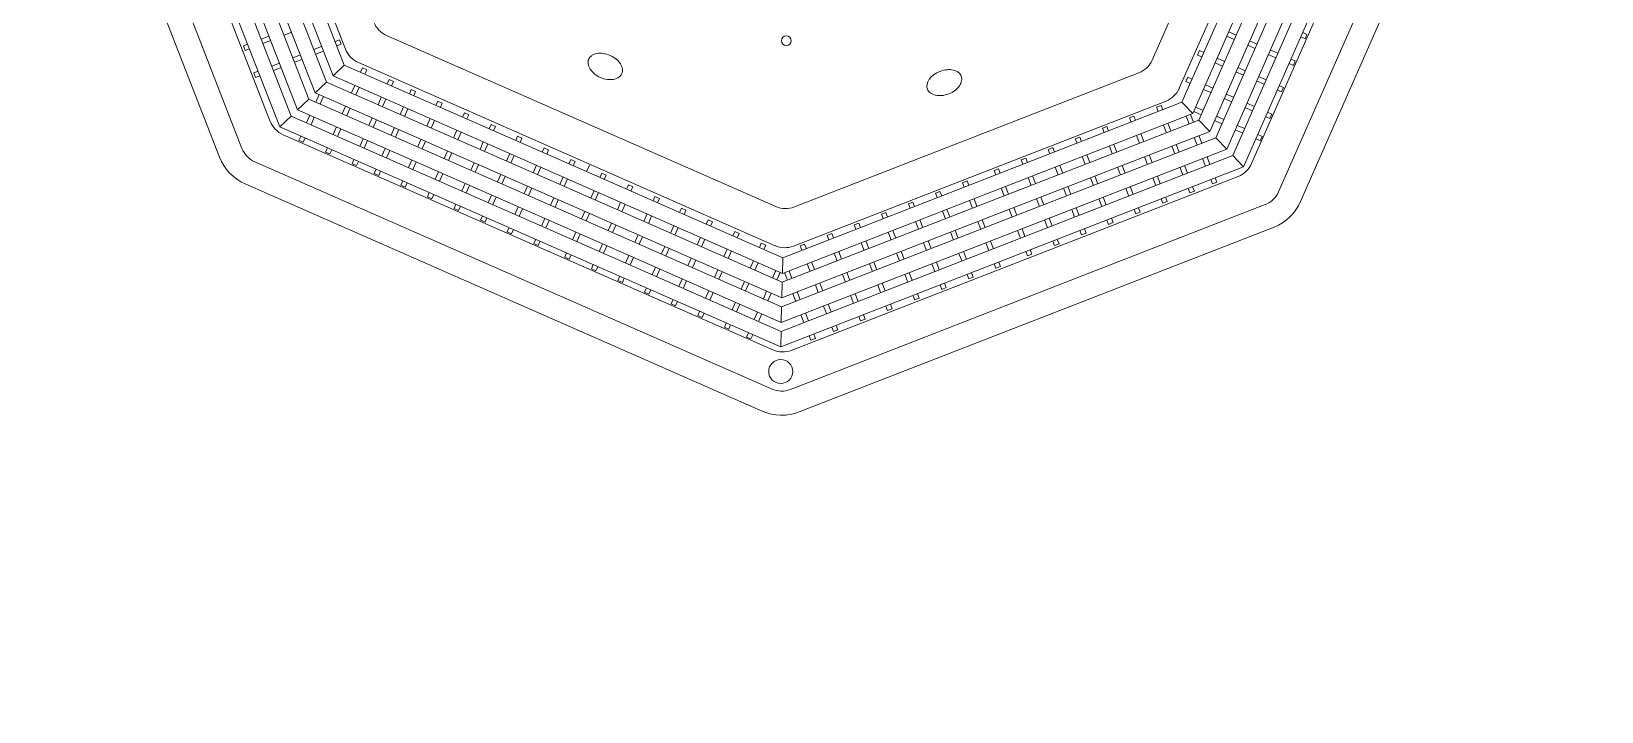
# Model space of a CAD drawing. Header units: millimetres. Extents: x 72 to 2826, y -203 to 794.
# Drawn here: x 1709.571 to 1712.828, y 349.513 to 350.924 of the extents above; entities that cross this region are included whole.
import ezdxf

# ---------------------------------------------------------------- set-up
doc = ezdxf.new("R2010")
doc.units = ezdxf.units.MM
doc.layers.add('Cotas', color=7, linetype='Continuous')
doc.layers.add('mobiliario', color=252, linetype='Continuous', lineweight=9)
doc.layers.add('PLUMA 0.05', color=240, linetype='Continuous', lineweight=5)
pattern_1 = [(360, (2.309277, 33.903915), (0.05, 0.0125), [0.2, -0.1]), (90, (2.309277, 33.903915), (-0.0125, -0.05), [0.2, -0.1])]

# ---------------------------------------------------------------- blocks, each defined once
blk = doc.blocks.new('persona 1')
at = {"layer": 'mobiliario', "color": 32, "lineweight": 9}
for p, q in [((768301.7749, 8993267.2519), (768301.8256, 8993267.2761)), ((768301.8256, 8993267.2761), (768301.9237, 8993267.285)), ((768301.8629, 8993267.2653), (768301.902, 8993267.2743)), ((768301.902, 8993267.2743), (768301.9465, 8993267.2687)), ((768301.9237, 8993267.285), (768301.983, 8993267.28)), ((768301.983, 8993267.28), (768302.0501, 8993267.263)), ((768301.7249, 8993267.208), (768301.7749, 8993267.2519)), ((768301.8158, 8993267.2141), (768301.8293, 8993267.2442)), ((768301.8293, 8993267.2442), (768301.8629, 8993267.2653)), ((768301.9465, 8993267.2687), (768301.9793, 8993267.2503)), ((768301.9793, 8993267.2503), (768301.9931, 8993267.2114)), ((768302.0501, 8993267.263), (768302.1202, 8993267.2363)), ((768302.1202, 8993267.2363), (768302.2033, 8993267.1879)), ((768301.6781, 8993267.1494), (768301.7249, 8993267.208)), ((768301.8047, 8993267.1841), (768301.8117, 8993267.1918)), ((768301.8117, 8993267.1918), (768301.8158, 8993267.2141)), ((768301.9931, 8993267.2114), (768301.9962, 8993267.1968)), ((768301.9962, 8993267.1968), (768302.0011, 8993267.197)), ((768302.0011, 8993267.197), (768302.0001, 8993267.16)), ((768302.2033, 8993267.1879), (768302.2944, 8993267.1275)), ((768301.8134, 8993267.1499), (768301.8047, 8993267.1841)), ((768302.0001, 8993267.16), (768301.9994, 8993267.118)), ((768301.6155, 8993267.1124), (768301.6392, 8993267.1355)), ((768301.6392, 8993267.1355), (768301.6781, 8993267.1494)), ((768301.8202, 8993267.0866), (768301.8134, 8993267.1499)), ((768301.5856, 8993267.0619), (768301.6155, 8993267.1124)), ((768301.9994, 8993267.118), (768301.9912, 8993267.0758)), ((768302.2944, 8993267.1275), (768302.3227, 8993267.0966)), ((768301.8423, 8993267.0452), (768301.8202, 8993267.0866)), ((768301.8284, 8993267.0738), (768301.8498, 8993267.0601)), ((768301.8498, 8993267.0601), (768301.8567, 8993267.0937)), ((768301.8567, 8993267.0937), (768301.8643, 8993267.0607)), ((768301.9436, 8993267.0535), (768301.9719, 8993267.0734)), ((768301.9719, 8993267.0734), (768301.9877, 8993267.0927)), ((768301.9912, 8993267.0758), (768301.98, 8993267.0483)), ((768302.3227, 8993267.0966), (768302.3273, 8993267.045)), ((768301.5807, 8993267.0001), (768301.5856, 8993267.0619)), ((768301.87, 8993267.029), (768301.8423, 8993267.0452)), ((768301.8643, 8993267.0607), (768301.8835, 8993267.049)), ((768301.8835, 8993267.049), (768301.9085, 8993267.0459)), ((768301.9085, 8993267.0459), (768301.9436, 8993267.0535)), ((768301.9438, 8993267.0333), (768301.9633, 8993267.0441)), ((768301.98, 8993267.0483), (768301.9586, 8993267.0301)), ((768302.1221, 8993267.0663), (768302.0872, 8993267.0156)), ((768302.1564, 8993267.0702), (768302.1221, 8993267.0663)), ((768302.1913, 8993267.0593), (768302.1564, 8993267.0702)), ((768302.2148, 8993267.0257), (768302.1913, 8993267.0593)), ((768302.3273, 8993267.045), (768302.2823, 8993266.9397)), ((768301.8603, 8993267.04), (768301.8922, 8993267.0329)), ((768301.8971, 8993267.0249), (768301.87, 8993267.029)), ((768301.8851, 8993267.0222), (768301.882, 8993266.9753)), ((768301.908, 8993267.0035), (768301.8971, 8993267.0249)), ((768301.9318, 8993267.0237), (768301.9199, 8993267.0024)), ((768301.9586, 8993267.0301), (768301.9318, 8993267.0237)), ((768302.0872, 8993267.0156), (768302.0753, 8993267.0053)), ((768302.1921, 8993266.978), (768302.2148, 8993267.0257)), ((768301.5904, 8993266.9438), (768301.5807, 8993267.0001)), ((768301.7785, 8993266.9785), (768301.8004, 8993266.9843)), ((768301.8004, 8993266.9843), (768301.8237, 8993266.9582)), ((768301.9199, 8993267.0024), (768301.908, 8993267.0035)), ((768301.9711, 8993266.905), (768301.9347, 8993267.0119)), ((768302.0575, 8993266.9578), (768302.081, 8993266.9858)), ((768302.0753, 8993267.0053), (768302.0952, 8993267.0012)), ((768302.081, 8993266.9858), (768302.0782, 8993266.9956)), ((768302.0952, 8993267.0012), (768302.0943, 8993266.9617)), ((768301.7196, 8993266.9737), (768301.6906, 8993266.9602)), ((768301.6906, 8993266.9602), (768301.7043, 8993266.8646)), ((768301.7423, 8993266.9598), (768301.7196, 8993266.9737)), ((768301.7351, 8993266.9642), (768301.7785, 8993266.9785)), ((768301.8551, 8993266.6662), (768301.7423, 8993266.9598)), ((768301.8237, 8993266.9582), (768301.8589, 8993266.9399)), ((768301.882, 8993266.9753), (768301.8715, 8993266.9305)), ((768302.0194, 8993266.9267), (768302.0575, 8993266.9578)), ((768302.0943, 8993266.9617), (768302.0849, 8993266.8899)), ((768302.1612, 8993266.8905), (768302.1921, 8993266.978)), ((768301.6352, 8993266.8076), (768301.5904, 8993266.9438)), ((768301.8715, 8993266.9305), (768301.8596, 8993266.9227)), ((768301.9703, 8993266.9247), (768302.0194, 8993266.9267)), ((768302.2823, 8993266.9397), (768302.2538, 8993266.8523)), ((768301.8281, 8993266.9091), (768301.8077, 8993266.9255)), ((768301.8505, 8993266.9026), (768301.8281, 8993266.9091)), ((768301.8596, 8993266.9227), (768301.8581, 8993266.898)), ((768301.8581, 8993266.898), (768301.9061, 8993266.8679)), ((768301.9696, 8993266.8803), (768301.9711, 8993266.905)), ((768301.9786, 8993266.9004), (768302.0061, 8993266.8916)), ((768302.0061, 8993266.8916), (768302.0494, 8993266.9155)), ((768301.8833, 8993266.8842), (768301.8517, 8993266.8731)), ((768301.9061, 8993266.8679), (768301.9696, 8993266.8803)), ((768302.0849, 8993266.8899), (768302.0446, 8993266.6074)), ((768302.1556, 8993266.8459), (768302.1612, 8993266.8905)), ((768301.7043, 8993266.8646), (768301.7343, 8993266.7328)), ((768301.8998, 8993266.7789), (768301.9038, 8993266.8628)), ((768302.1612, 8993266.8289), (768302.1556, 8993266.8459)), ((768302.2538, 8993266.8523), (768302.2285, 8993266.8094)), ((768302.1473, 8993266.8086), (768302.1612, 8993266.8289)), ((768301.6592, 8993266.7643), (768301.6352, 8993266.8076)), ((768302.1383, 8993266.7861), (768302.1473, 8993266.8086)), ((768302.1535, 8993266.7768), (768302.1383, 8993266.7861)), ((768302.1722, 8993266.8022), (768302.1503, 8993266.794)), ((768302.1922, 8993266.7932), (768302.1722, 8993266.8022)), ((768302.2004, 8993266.7738), (768302.1922, 8993266.7932)), ((768302.2285, 8993266.8094), (768302.2103, 8993266.7717)), ((768301.6617, 8993266.7003), (768301.6592, 8993266.7643)), ((768301.8893, 8993266.675), (768301.8998, 8993266.7789)), ((768302.1355, 8993266.7342), (768302.1444, 8993266.7592)), ((768302.1444, 8993266.7592), (768302.1535, 8993266.7768)), ((768302.1981, 8993266.7688), (768302.188, 8993266.7142)), ((768302.2103, 8993266.7717), (768302.1981, 8993266.7688)), ((768301.7023, 8993266.7328), (768301.6676, 8993266.7079)), ((768301.7333, 8993266.7272), (768301.7023, 8993266.7328)), ((768301.7343, 8993266.7328), (768301.7303, 8993266.7105)), ((768302.1337, 8993266.7194), (768302.1355, 8993266.7342)), ((768302.1518, 8993266.7192), (768302.1623, 8993266.7371)), ((768302.1623, 8993266.7371), (768302.1782, 8993266.744)), ((768301.6742, 8993266.6959), (768301.6617, 8993266.7003)), ((768301.6799, 8993266.6172), (768301.6742, 8993266.6959)), ((768301.7303, 8993266.7105), (768301.7676, 8993266.6996)), ((768301.7676, 8993266.6996), (768301.797, 8993266.6442)), ((768302.1249, 8993266.6919), (768302.1337, 8993266.7194)), ((768302.1357, 8993266.716), (768302.1434, 8993266.7101)), ((768302.1434, 8993266.7101), (768302.1518, 8993266.7192)), ((768302.188, 8993266.7142), (768302.1441, 8993266.6434)), ((768301.8786, 8993266.574), (768301.8893, 8993266.675)), ((768302.0999, 8993266.6416), (768302.1249, 8993266.6919)), ((768301.7621, 8993266.6526), (768301.7523, 8993266.6522)), ((768301.7523, 8993266.6522), (768301.7737, 8993266.5496)), ((768301.7903, 8993266.6266), (768301.7621, 8993266.6526)), ((768301.797, 8993266.6442), (768301.7975, 8993266.6294)), ((768301.8777, 8993266.5957), (768301.8551, 8993266.6662)), ((768302.0837, 8993266.6163), (768302.0999, 8993266.6416)), ((768302.1441, 8993266.6434), (768302.0872, 8993266.5894)), ((768301.6874, 8993266.5535), (768301.6799, 8993266.6172)), ((768301.7975, 8993266.6294), (768301.7903, 8993266.6266)), ((768302.0795, 8993266.5964), (768302.0958, 8993266.6193)), ((768302.0958, 8993266.6193), (768302.0837, 8993266.6163)), ((768301.8808, 8993266.5194), (768301.8777, 8993266.5957)), ((768302.0446, 8993266.6074), (768302.0095, 8993266.5024)), ((768302.0676, 8993266.527), (768302.0379, 8993266.5872)), ((768302.0872, 8993266.5894), (768302.0795, 8993266.5964)), ((768301.7097, 8993266.5495), (768301.6874, 8993266.5535)), ((768301.7174, 8993266.5424), (768301.7097, 8993266.5495)), ((768301.7322, 8993266.5405), (768301.7174, 8993266.5424)), ((768301.745, 8993266.5287), (768301.7322, 8993266.5405)), ((768301.7526, 8993266.5241), (768301.745, 8993266.5287)), ((768301.7589, 8993266.549), (768301.7526, 8993266.5241)), ((768301.7737, 8993266.5496), (768301.7589, 8993266.549)), ((768302.0661, 8993266.5023), (768302.0676, 8993266.527)), ((768301.853, 8993266.3532), (768301.8808, 8993266.5194)), ((768302.0095, 8993266.5024), (768301.9764, 8993266.4075)), ((768302.1145, 8993266.4623), (768302.0661, 8993266.5023)), ((768302.1541, 8993266.3974), (768302.1145, 8993266.4623)), ((768301.9764, 8993266.4075), (768301.9446, 8993266.2805)), ((768301.9823, 8993266.4245), (768302.0744, 8993266.3572)), ((768302.1557, 8993266.3556), (768302.1541, 8993266.3974)), ((768302.178, 8993266.354), (768302.1547, 8993266.3808)), ((768301.8381, 8993266.2959), (768301.853, 8993266.3532)), ((768302.0717, 8993266.3593), (768302.1406, 8993266.2535)), ((768302.0744, 8993266.3572), (768302.115, 8993266.3293)), ((768302.1416, 8993266.3402), (768302.1557, 8993266.3556)), ((768302.1985, 8993266.336), (768302.178, 8993266.354)), ((768302.115, 8993266.3293), (768302.1416, 8993266.3402)), ((768302.1985, 8993266.336), (768302.2579, 8993266.2819)), ((768301.79, 8993266.2669), (768301.8135, 8993266.2949)), ((768301.8135, 8993266.2949), (768301.8381, 8993266.2959)), ((768301.7771, 8993266.222), (768301.79, 8993266.2669)), ((768301.8204, 8993266.2459), (768301.832, 8993266.2637)), ((768301.8516, 8993266.2669), (768301.8433, 8993266.2888)), ((768301.8746, 8993266.2457), (768301.8516, 8993266.2669)), ((768301.9446, 8993266.2805), (768301.892, 8993266.2414)), ((768302.2579, 8993266.2819), (768302.2749, 8993266.2204)), ((768301.8189, 8993266.2237), (768301.8204, 8993266.2459)), ((768301.892, 8993266.2414), (768301.8573, 8993266.1858)), ((768302.1869, 8993266.1812), (768302.1406, 8993266.2535)), ((768301.7748, 8993266.1579), (768301.7873, 8993266.2126)), ((768301.7873, 8993266.2126), (768301.7771, 8993266.222)), ((768301.8299, 8993266.1946), (768301.8189, 8993266.2237)), ((768302.2749, 8993266.2204), (768302.2475, 8993266.1742)), ((768301.8554, 8993266.1734), (768301.8299, 8993266.1946)), ((768301.8573, 8993266.1858), (768301.8538, 8993266.1512)), ((768302.2475, 8993266.1742), (768302.1869, 8993266.1812)), ((768301.7447, 8993266.1098), (768301.7748, 8993266.1579)), ((768301.8538, 8993266.1512), (768301.8325, 8993266.0347)), ((768301.7425, 8993266.0432), (768301.7447, 8993266.1098)), ((768301.7587, 8993266.0069), (768301.7425, 8993266.0432)), ((768301.8325, 8993266.0347), (768301.7981, 8993266.006)), ((768301.7981, 8993266.006), (768301.7587, 8993266.0069))]:
    blk.add_line(p, q, dxfattribs=at)
blk = doc.blocks.new('persona 2')
at = {"layer": 'mobiliario', "color": 32, "lineweight": 9}
for p, q in [((768302.5569, 8993267.3259), (768302.6311, 8993267.3463)), ((768302.6311, 8993267.3463), (768302.7096, 8993267.3066)), ((768302.5011, 8993267.2614), (768302.5569, 8993267.3259)), ((768302.7096, 8993267.3066), (768302.7416, 8993267.2198)), ((768302.4385, 8993267.2281), (768302.5022, 8993267.2463)), ((768302.502, 8993267.207), (768302.4992, 8993267.2455)), ((768302.5056, 8993267.1996), (768302.5011, 8993267.2614)), ((768302.407, 8993267.182), (768302.4385, 8993267.2281)), ((768302.7416, 8993267.2198), (768302.7623, 8993267.2046)), ((768302.7508, 8993267.2174), (768302.7771, 8993267.1467)), ((768302.5181, 8993267.1734), (768302.502, 8993267.207)), ((768302.7623, 8993267.2046), (768302.8467, 8993267.188)), ((768302.8467, 8993267.188), (768302.9361, 8993266.9783)), ((768302.3905, 8993267.0977), (768302.407, 8993267.182)), ((768302.5562, 8993267.1489), (768302.5181, 8993267.1734)), ((768302.5342, 8993267.1595), (768302.5698, 8993267.0864)), ((768302.6081, 8993267.1209), (768302.5562, 8993267.1489)), ((768302.7771, 8993267.1467), (768302.7514, 8993267.0844)), ((768302.659, 8993267.1276), (768302.6081, 8993267.1209)), ((768302.653, 8993267.0652), (768302.6752, 8993267.1137)), ((768302.6752, 8993267.1137), (768302.659, 8993267.1276)), ((768302.4121, 8993267.0086), (768302.3905, 8993267.0977)), ((768302.4692, 8993267.0973), (768302.5002, 8993267.0648)), ((768302.5698, 8993267.0864), (768302.6264, 8993267.0769)), ((768302.6264, 8993267.0769), (768302.6565, 8993267.0791)), ((768302.7514, 8993267.0844), (768302.6958, 8993267.0592)), ((768302.5002, 8993267.0648), (768302.4459, 8993267.0639)), ((768302.4459, 8993267.0639), (768302.507, 8993267.0336)), ((768302.6958, 8993267.0592), (768302.653, 8993267.0652)), ((768302.7858, 8993267.0068), (768302.7768, 8993267.0681)), ((768302.7768, 8993267.0681), (768302.8308, 8993266.9904)), ((768302.507, 8993267.0336), (768302.5424, 8993266.9212)), ((768302.3958, 8993266.9832), (768302.4121, 8993267.0086)), ((768302.4957, 8993266.8151), (768302.4224, 8993266.9912)), ((768302.7716, 8993266.9514), (768302.7858, 8993267.0068)), ((768302.8308, 8993266.9904), (768302.8165, 8993266.8956)), ((768302.3996, 8993266.8051), (768302.3958, 8993266.9832)), ((768302.5333, 8993266.9629), (768302.6767, 8993266.946)), ((768302.9361, 8993266.9783), (768302.8322, 8993266.7834)), ((768302.6767, 8993266.946), (768302.7716, 8993266.9514)), ((768302.7716, 8993266.9514), (768302.8119, 8993266.8968)), ((768302.5424, 8993266.9212), (768302.5964, 8993266.8238)), ((768302.8165, 8993266.8956), (768302.763, 8993266.8207)), ((768302.5465, 8993266.8021), (768302.4957, 8993266.8151)), ((768302.5964, 8993266.8238), (768302.5801, 8993266.8181)), ((768302.5801, 8993266.8181), (768302.699, 8993266.7436)), ((768302.771, 8993266.8138), (768302.7187, 8993266.7631)), ((768302.763, 8993266.8207), (768302.793, 8993266.8032)), ((768302.4446, 8993266.7887), (768302.3996, 8993266.8051)), ((768302.4961, 8993266.6624), (768302.4446, 8993266.7887)), ((768302.4585, 8993266.7852), (768302.5464, 8993266.7825)), ((768302.6017, 8993266.729), (768302.5465, 8993266.8021)), ((768302.752, 8993266.7005), (768302.7941, 8993266.7882)), ((768302.8091, 8993266.7893), (768302.7819, 8993266.6634)), ((768302.8322, 8993266.7834), (768302.8091, 8993266.7893)), ((768302.679, 8993266.665), (768302.6017, 8993266.729)), ((768302.7001, 8993266.7285), (768302.6654, 8993266.7472)), ((768302.6654, 8993266.7472), (768302.6964, 8993266.6754)), ((768302.699, 8993266.7436), (768302.7001, 8993266.7285)), ((768302.7483, 8993266.6474), (768302.752, 8993266.7005)), ((768302.6374, 8993266.6953), (768302.6252, 8993266.5508)), ((768302.6964, 8993266.6754), (768302.679, 8993266.665)), ((768302.7171, 8993266.6602), (768302.7276, 8993266.6821)), ((768302.7276, 8993266.6821), (768302.7391, 8993266.6497)), ((768302.5247, 8993266.5814), (768302.4961, 8993266.6624)), ((768302.6407, 8993266.6502), (768302.6627, 8993266.6397)), ((768302.6627, 8993266.6397), (768302.6962, 8993266.636)), ((768302.6962, 8993266.636), (768302.7171, 8993266.6602)), ((768302.7669, 8993266.6623), (768302.72, 8993266.5365)), ((768302.7391, 8993266.6497), (768302.7483, 8993266.6474)), ((768302.7819, 8993266.6634), (768302.7669, 8993266.6623)), ((768302.5173, 8993266.475), (768302.5247, 8993266.5814)), ((768302.6252, 8993266.5508), (768302.6119, 8993266.3869)), ((768302.72, 8993266.5365), (768302.677, 8993266.4835)), ((768302.5252, 8993266.4287), (768302.5173, 8993266.475)), ((768302.677, 8993266.4835), (768302.6235, 8993266.4086)), ((768302.4619, 8993266.4167), (768302.4917, 8993266.4324)), ((768302.4695, 8993266.3839), (768302.4619, 8993266.4167)), ((768302.4917, 8993266.4324), (768302.5252, 8993266.4287)), ((768302.5124, 8993266.4172), (768302.4995, 8993266.3664)), ((768302.5252, 8993266.4287), (768302.5455, 8993266.3153)), ((768302.6235, 8993266.4086), (768302.6129, 8993266.3867)), ((768302.4646, 8993266.3261), (768302.4695, 8993266.3839)), ((768302.6129, 8993266.3867), (768302.616, 8993266.3023)), ((768302.4995, 8993266.3664), (768302.5107, 8993266.2947)), ((768302.4919, 8993266.2355), (768302.4646, 8993266.3261)), ((768302.5455, 8993266.3153), (768302.5188, 8993266.2877)), ((768302.5499, 8993266.2552), (768302.5455, 8993266.3153)), ((768302.616, 8993266.3023), (768302.6275, 8993266.2698)), ((768302.5188, 8993266.2877), (768302.514, 8993266.2496)), ((768302.6145, 8993266.219), (768302.6321, 8993266.2687)), ((768302.6275, 8993266.2698), (768302.6368, 8993266.244)), ((768302.514, 8993266.2496), (768302.4919, 8993266.2355)), ((768302.559, 8993266.2135), (768302.5499, 8993266.2552)), ((768302.6368, 8993266.244), (768302.6411, 8993266.2073)), ((768302.5516, 8993266.1698), (768302.559, 8993266.2135)), ((768302.567, 8993266.2065), (768302.582, 8993266.188)), ((768302.6411, 8993266.2073), (768302.5956, 8993266.1254)), ((768302.597, 8993266.189), (768302.6145, 8993266.219)), ((768302.582, 8993266.188), (768302.597, 8993266.189)), ((768302.5574, 8993266.1303), (768302.5516, 8993266.1698)), ((768302.5956, 8993266.1254), (768302.5574, 8993266.1303))]:
    blk.add_line(p, q, dxfattribs=at)
blk = doc.blocks.new('bloque1')
at = {"layer": 'mobiliario', "lineweight": 9, "true_color": 0x939598}
h = blk.add_hatch(dxfattribs=at)
h.set_pattern_fill('HOUND', color=252, scale=0.2, style=0)
h.set_pattern_definition(pattern_1)
h.paths.add_polyline_path([(256.2525, 18.257), (256.2562, 18.3034), (256.2787, 18.3412), (256.2964, 18.3586), (256.3256, 18.369), (256.3306, 18.3753), (256.1335, 18.3753), (256.1335, 18.0453), (256.3128, 18.0453), (256.3114, 18.0802), (256.2935, 18.1127), (256.2598, 18.2148)])
h = blk.add_hatch(dxfattribs=at)
h.set_pattern_fill('HOUND', color=252, scale=0.2, style=0)
h.set_pattern_definition(pattern_1)
h.paths.add_polyline_path([(256.3738, 18.2268), (256.3567, 18.2372), (256.335, 18.2271), (256.3453, 18.1554), (256.3677, 18.0566), (256.3657, 18.0453), (256.4435, 18.0453)])
h.paths.add_polyline_path([(256.7111, 18.2405), (256.7281, 18.2763), (256.7105, 18.3014), (256.6843, 18.3096), (256.6586, 18.3067), (256.6324, 18.2687), (256.6235, 18.2609), (256.6384, 18.2578), (256.6378, 18.2282), (256.6307, 18.1744), (256.6123, 18.0453), (256.6669, 18.0453), (256.6673, 18.0465), (256.6687, 18.0576), (256.6753, 18.0764), (256.6821, 18.0896), (256.6708, 18.0965), (256.6775, 18.1134), (256.6879, 18.1286), (256.6837, 18.1414), (256.6879, 18.1748)])
h.paths.add_polyline_path([(256.853, 18.3753), (256.7535, 18.3753), (256.7878, 18.3526), (256.8091, 18.3294), (256.8125, 18.2907), (256.7788, 18.2118), (256.7574, 18.1462), (256.7384, 18.114), (256.7248, 18.0858), (256.7156, 18.0836), (256.7085, 18.0453), (256.853, 18.0453)])
h = blk.add_hatch(dxfattribs=at)
h.set_pattern_fill('HOUND', color=252, scale=0.2, style=0)
h.set_pattern_definition(pattern_1)
h.paths.add_polyline_path([(257.0489, 18.2496), (257.0611, 18.2686), (257.0449, 18.3354), (257.0527, 18.3753), (256.878, 18.3753), (256.878, 18.0453), (257.1093, 18.0453), (257.0855, 18.1037), (257.0517, 18.116)])
h.paths.add_polyline_path([(257.5635, 18.3753), (257.399, 18.3753), (257.4541, 18.2459), (257.3762, 18.0997), (257.3589, 18.1041), (257.3462, 18.0453), (257.5635, 18.0453)])
h = blk.add_hatch(dxfattribs=at)
h.set_pattern_fill('HOUND', color=252, scale=0.2, style=0)
h.set_pattern_definition(pattern_1)
h.paths.add_polyline_path([(257.3752, 18.2549), (257.3346, 18.3132), (257.3414, 18.2672), (257.3308, 18.2257), (257.361, 18.1848), (257.361, 18.179), (257.3644, 18.1839)])
at = {"layer": 'mobiliario', "color": 252, "lineweight": 9, "true_color": 0x939598}
for p, q in [((255.9485, 18.0103), (255.9485, 18.4103)), ((256.0985, 18.4103), (255.9485, 18.4103)), ((255.9518, 18.4103), (255.9518, 18.0103)), ((255.9556, 18.4103), (255.9556, 18.0103)), ((255.9607, 18.4103), (255.9607, 18.0103)), ((255.9665, 18.4103), (255.9665, 18.0103)), ((255.973, 18.4103), (255.973, 18.0103)), ((255.9804, 18.4103), (255.9804, 18.0103)), ((255.9884, 18.4103), (255.9884, 18.0103)), ((255.9985, 18.0103), (255.9985, 18.4103)), ((256.0485, 18.0103), (256.0485, 18.4103)), ((256.0585, 18.4103), (256.0585, 18.0103)), ((256.0666, 18.4103), (256.0666, 18.0103)), ((256.074, 18.4103), (256.074, 18.0103)), ((256.0805, 18.4103), (256.0805, 18.0103)), ((256.0863, 18.4103), (256.0863, 18.0103)), ((256.0913, 18.4103), (256.0913, 18.0103)), ((256.0952, 18.4103), (256.0952, 18.0103)), ((256.0985, 18.0103), (256.0985, 18.4103)), ((256.3586, 18.4103), (256.0985, 18.4103)), ((256.0985, 18.4103), (256.0985, 18.0103)), ((257.0653, 18.4103), (256.6981, 18.4103)), ((257.5985, 18.4103), (257.3507, 18.4103)), ((257.5985, 18.0103), (257.5985, 18.4103)), ((257.5985, 18.4103), (257.7485, 18.4103)), ((257.5985, 18.0103), (257.5985, 18.4103)), ((257.6018, 18.4103), (257.6018, 18.0103)), ((257.6056, 18.4103), (257.6056, 18.0103)), ((257.6107, 18.4103), (257.6107, 18.0103)), ((257.6165, 18.4103), (257.6165, 18.0103)), ((257.623, 18.4103), (257.623, 18.0103)), ((257.6304, 18.4103), (257.6304, 18.0103)), ((257.6384, 18.4103), (257.6384, 18.0103)), ((257.6485, 18.0103), (257.6485, 18.4103)), ((257.6985, 18.0103), (257.6985, 18.4103)), ((257.7085, 18.4103), (257.7085, 18.0103)), ((257.7166, 18.4103), (257.7166, 18.0103)), ((257.724, 18.4103), (257.724, 18.0103)), ((257.7305, 18.4103), (257.7305, 18.0103)), ((257.7363, 18.4103), (257.7363, 18.0103)), ((257.7413, 18.4103), (257.7413, 18.0103)), ((257.7452, 18.4103), (257.7452, 18.0103)), ((257.7485, 18.0103), (257.7485, 18.4103)), ((256.3386, 18.3853), (256.1235, 18.3853)), ((256.1235, 18.3853), (256.1235, 18.0353)), ((257.0547, 18.3853), (256.7385, 18.3853)), ((257.5735, 18.3853), (257.3947, 18.3853)), ((257.5735, 18.0353), (257.5735, 18.3853)), ((256.3306, 18.3753), (256.1335, 18.3753)), ((256.1335, 18.3753), (256.1335, 18.0453)), ((256.853, 18.3753), (256.7535, 18.3753)), ((256.853, 18.0453), (256.853, 18.3753)), ((257.0527, 18.3753), (256.878, 18.3753)), ((256.878, 18.0453), (256.878, 18.3753)), ((257.5635, 18.3753), (257.399, 18.3753)), ((257.5635, 18.0453), (257.5635, 18.3753)), ((257.361, 18.1848), (257.361, 18.1717)), ((256.1235, 18.0353), (256.3132, 18.0353)), ((256.1335, 18.0453), (256.3128, 18.0453)), ((256.3657, 18.0453), (256.4435, 18.0453)), ((256.3802, 18.0353), (256.4474, 18.0353)), ((256.6109, 18.0353), (256.6637, 18.0353)), ((256.6123, 18.0453), (256.6669, 18.0453)), ((256.7035, 18.0353), (257.1134, 18.0353)), ((256.7085, 18.0453), (256.853, 18.0453)), ((256.878, 18.0453), (257.1093, 18.0453)), ((257.344, 18.0353), (257.5735, 18.0353)), ((257.3462, 18.0453), (257.5635, 18.0453)), ((256.0985, 18.0103), (255.9485, 18.0103)), ((256.0952, 18.0103), (256.324, 18.0103)), ((256.404, 18.0103), (256.457, 18.0103)), ((256.6073, 18.0103), (256.653, 18.0103)), ((256.688, 18.0103), (257.1236, 18.0103)), ((257.3386, 18.0103), (257.5985, 18.0103)), ((257.5985, 18.0103), (257.7485, 18.0103))]:
    blk.add_line(p, q, dxfattribs=at)
at = {"layer": 'mobiliario', "color": 252, "lineweight": 9, "true_color": 0x939598, "xscale": 0.75, "yscale": 0.75, "zscale": 0.75}
for name, p in [('persona 2', (-575969.748, -6744931.9903)), ('persona 1', (-575969.933, -6744931.9954))]:
    blk.add_blockref(name, p, dxfattribs=at)
blk = doc.blocks.new('A$C772F565F')
at = {"layer": 'Cotas', "color": 252, "lineweight": 9, "true_color": 0x939598}
for p, q in [((0, 0.7552), (0, 0.0187)), ((2.7119, 0.7552), (2.7119, 0.0187)), ((0, 0.0187), (2.7119, 0.0187))]:
    blk.add_line(p, q, dxfattribs=at)
at = {"layer": 'mobiliario', "color": 252, "lineweight": 9, "true_color": 0x939598, "xscale": 1.506646428533565, "yscale": 1.506646428533565, "zscale": 1.506646428533565}
blk.add_blockref('bloque1', (-385.6239, -26.38), dxfattribs=at)
blk = doc.blocks.new('ala')
at = {"layer": 'PLUMA 0.05', "color": 252, "true_color": 0x939598}
for p, q in [((1563.8079, 60.9717), (1562.979, 61.8007)), ((1563.7329, 60.9407), (1562.9479, 61.7257)), ((1563.5329, 60.8578), (1562.8651, 61.5257)), ((1563.4579, 60.8268), (1562.834, 61.4507)), ((1563.7331, 60.9231), (1563.3687, 61.2875)), ((1563.6861, 60.9036), (1563.3355, 61.2542)), ((1563.7031, 60.9107), (1563.3475, 61.2663)), ((1563.639, 60.8841), (1563.3022, 61.221)), ((1563.6561, 60.8912), (1563.3143, 61.233)), ((1563.592, 60.8647), (1563.2689, 61.1877)), ((1563.609, 60.8717), (1563.281, 61.1997)), ((1563.5619, 60.8522), (1563.2477, 61.1665)), ((1563.5179, 61.1384), (1563.5247, 61.1452)), ((1563.5247, 61.1452), (1563.5318, 61.1381)), ((1563.5318, 61.1381), (1563.525, 61.1313)), ((1563.5605, 61.0958), (1563.5673, 61.1026)), ((1563.5673, 61.1026), (1563.5744, 61.0955)), ((1563.5744, 61.0955), (1563.5676, 61.0887)), ((1563.5272, 61.0625), (1563.5393, 61.0745)), ((1563.5463, 61.0675), (1563.5343, 61.0554)), ((1563.6031, 61.0532), (1563.6099, 61.06)), ((1563.6099, 61.06), (1563.617, 61.0529)), ((1563.617, 61.0529), (1563.6102, 61.0461)), ((1563.4939, 61.0292), (1563.506, 61.0413)), ((1563.5131, 61.0342), (1563.501, 61.0221)), ((1563.5698, 61.0199), (1563.5819, 61.0319)), ((1563.589, 61.0249), (1563.5769, 61.0128)), ((1563.6457, 61.0105), (1563.6525, 61.0174)), ((1563.6525, 61.0174), (1563.6596, 61.0103)), ((1563.4607, 60.9959), (1563.4727, 61.008)), ((1563.4798, 61.0009), (1563.4677, 60.9889)), ((1563.5366, 60.9866), (1563.5486, 60.9987)), ((1563.5557, 60.9916), (1563.5436, 60.9795)), ((1563.6124, 60.9773), (1563.6245, 60.9893)), ((1563.6596, 61.0103), (1563.6528, 61.0035)), ((1563.5033, 60.9533), (1563.5153, 60.9654)), ((1563.5224, 60.9583), (1563.5103, 60.9463)), ((1563.5792, 60.944), (1563.5912, 60.956)), ((1563.6316, 60.9823), (1563.6195, 60.9702)), ((1563.648, 60.9417), (1563.66, 60.9538)), ((1563.6813, 60.975), (1563.6881, 60.9818)), ((1563.6881, 60.9818), (1563.6951, 60.9748)), ((1563.6951, 60.9748), (1563.6883, 60.9679)), ((1563.4752, 60.9253), (1563.4821, 60.9321)), ((1563.4752, 60.9253), (1563.4823, 60.9182)), ((1563.4891, 60.925), (1563.4823, 60.9182)), ((1563.5459, 60.9107), (1563.5579, 60.9228)), ((1563.5983, 60.949), (1563.5862, 60.9369)), ((1563.6147, 60.9084), (1563.6268, 60.9205)), ((1563.6671, 60.9467), (1563.6551, 60.9347)), ((1563.7031, 60.9107), (1563.7331, 60.9231)), ((1563.7331, 60.9231), (1563.7331, 60.4078)), ((1563.8225, 60.9364), (1563.8225, 59.8792)), ((1563.5178, 60.8827), (1563.5247, 60.8895)), ((1563.565, 60.9157), (1563.553, 60.9036)), ((1563.5814, 60.8752), (1563.5935, 60.8872)), ((1563.6338, 60.9134), (1563.6218, 60.9014)), ((1563.6561, 60.8912), (1563.6861, 60.9036)), ((1563.6561, 60.8912), (1563.6561, 60.4078)), ((1563.6861, 60.9036), (1563.6861, 60.4078)), ((1563.7031, 60.9107), (1563.7031, 60.4078)), ((1563.7475, 60.9053), (1563.7475, 59.9103)), ((1563.5178, 60.8827), (1563.5249, 60.8756)), ((1563.5317, 60.8824), (1563.5249, 60.8756)), ((1563.5619, 60.8522), (1563.592, 60.8647)), ((1563.6006, 60.8802), (1563.5885, 60.8681)), ((1563.592, 60.8647), (1563.592, 60.4078)), ((1563.609, 60.8598), (1563.592, 60.8598)), ((1563.609, 60.8717), (1563.639, 60.8841)), ((1563.609, 60.8717), (1563.609, 60.4078)), ((1563.639, 60.8841), (1563.639, 60.4078)), ((1563.6561, 60.8598), (1563.639, 60.8598)), ((1563.7031, 60.8598), (1563.6861, 60.8598)), ((1563.7428, 60.8598), (1563.7331, 60.8598)), ((1563.7428, 60.8498), (1563.7428, 60.8598)), ((1563.5475, 60.8225), (1563.5475, 59.9931)), ((1563.5619, 60.8522), (1563.5619, 60.4078)), ((1563.592, 60.8498), (1563.609, 60.8498)), ((1563.639, 60.8498), (1563.6561, 60.8498)), ((1563.6861, 60.8498), (1563.7031, 60.8498)), ((1563.7331, 60.8498), (1563.7428, 60.8498)), ((1563.4725, 60.7914), (1563.4725, 60.0242)), ((1563.5619, 60.8095), (1563.5523, 60.8095)), ((1563.5523, 60.7995), (1563.5523, 60.8095)), ((1563.5523, 60.7995), (1563.5619, 60.7995)), ((1563.609, 60.8095), (1563.592, 60.8095)), ((1563.592, 60.7995), (1563.609, 60.7995)), ((1563.6561, 60.8095), (1563.639, 60.8095)), ((1563.639, 60.7995), (1563.6561, 60.7995)), ((1563.7031, 60.8095), (1563.6861, 60.8095)), ((1563.6861, 60.7995), (1563.7031, 60.7995)), ((1563.7428, 60.8095), (1563.7331, 60.8095)), ((1563.7331, 60.7995), (1563.7428, 60.7995)), ((1563.7428, 60.7995), (1563.7428, 60.8095)), ((1563.5619, 60.7492), (1563.5523, 60.7492)), ((1563.5523, 60.7392), (1563.5523, 60.7492)), ((1563.5523, 60.7392), (1563.5619, 60.7392)), ((1563.609, 60.7492), (1563.592, 60.7492)), ((1563.592, 60.7392), (1563.609, 60.7392)), ((1563.6561, 60.7492), (1563.639, 60.7492)), ((1563.639, 60.7392), (1563.6561, 60.7392)), ((1563.7031, 60.7492), (1563.6861, 60.7492)), ((1563.6861, 60.7392), (1563.7031, 60.7392)), ((1563.7428, 60.7492), (1563.7331, 60.7492)), ((1563.7331, 60.7392), (1563.7428, 60.7392)), ((1563.7428, 60.7392), (1563.7428, 60.7492)), ((1563.5619, 60.689), (1563.5523, 60.689)), ((1563.5523, 60.679), (1563.5523, 60.689)), ((1563.5523, 60.679), (1563.5619, 60.679)), ((1563.609, 60.689), (1563.592, 60.689)), ((1563.592, 60.679), (1563.609, 60.679)), ((1563.6561, 60.689), (1563.639, 60.689)), ((1563.639, 60.679), (1563.6561, 60.679)), ((1563.7031, 60.689), (1563.6861, 60.689)), ((1563.6861, 60.679), (1563.7031, 60.679)), ((1563.7428, 60.689), (1563.7331, 60.689)), ((1563.7331, 60.679), (1563.7428, 60.679)), ((1563.7428, 60.679), (1563.7428, 60.689)), ((1563.5619, 60.6287), (1563.5523, 60.6287)), ((1563.5523, 60.6187), (1563.5523, 60.6287)), ((1563.609, 60.6287), (1563.592, 60.6287)), ((1563.6561, 60.6287), (1563.639, 60.6287)), ((1563.7031, 60.6287), (1563.6861, 60.6287)), ((1563.7428, 60.6287), (1563.7331, 60.6287)), ((1563.7428, 60.6187), (1563.7428, 60.6287)), ((1563.5523, 60.6187), (1563.5619, 60.6187)), ((1563.592, 60.6187), (1563.609, 60.6187)), ((1563.639, 60.6187), (1563.6561, 60.6187)), ((1563.6861, 60.6187), (1563.7031, 60.6187)), ((1563.7331, 60.6187), (1563.7428, 60.6187)), ((1563.5619, 60.5685), (1563.5523, 60.5685)), ((1563.5523, 60.5585), (1563.5523, 60.5685)), ((1563.609, 60.5685), (1563.592, 60.5685)), ((1563.6561, 60.5685), (1563.639, 60.5685)), ((1563.7031, 60.5685), (1563.6861, 60.5685)), ((1563.7428, 60.5685), (1563.7331, 60.5685)), ((1563.7428, 60.5585), (1563.7428, 60.5685)), ((1563.5523, 60.5585), (1563.5619, 60.5585)), ((1563.592, 60.5585), (1563.609, 60.5585)), ((1563.639, 60.5585), (1563.6561, 60.5585)), ((1563.6861, 60.5585), (1563.7031, 60.5585)), ((1563.7331, 60.5585), (1563.7428, 60.5585)), ((1563.5619, 60.5082), (1563.5523, 60.5082)), ((1563.5523, 60.4982), (1563.5523, 60.5082)), ((1563.5523, 60.4982), (1563.5619, 60.4982)), ((1563.609, 60.5082), (1563.592, 60.5082)), ((1563.592, 60.4982), (1563.609, 60.4982)), ((1563.6561, 60.5082), (1563.639, 60.5082)), ((1563.639, 60.4982), (1563.6561, 60.4982)), ((1563.7031, 60.5082), (1563.6861, 60.5082)), ((1563.6861, 60.4982), (1563.7031, 60.4982)), ((1563.7428, 60.5082), (1563.7331, 60.5082)), ((1563.7331, 60.4982), (1563.7428, 60.4982)), ((1563.7428, 60.4982), (1563.7428, 60.5082)), ((1563.5619, 60.4479), (1563.5523, 60.4479)), ((1563.5523, 60.4379), (1563.5523, 60.4479)), ((1563.5523, 60.4379), (1563.5619, 60.4379)), ((1563.609, 60.4479), (1563.592, 60.4479)), ((1563.592, 60.4379), (1563.609, 60.4379)), ((1563.6561, 60.4479), (1563.639, 60.4479)), ((1563.639, 60.4379), (1563.6561, 60.4379)), ((1563.7031, 60.4479), (1563.6861, 60.4479)), ((1563.6861, 60.4379), (1563.7031, 60.4379)), ((1563.7428, 60.4479), (1563.7331, 60.4479)), ((1563.7331, 60.4379), (1563.7428, 60.4379)), ((1563.7428, 60.4379), (1563.7428, 60.4479)), ((1563.5619, 59.9634), (1563.5619, 60.4078)), ((1563.592, 59.951), (1563.592, 60.4078)), ((1563.609, 59.9439), (1563.609, 60.4078)), ((1563.639, 59.9315), (1563.639, 60.4078)), ((1563.6561, 59.9244), (1563.6561, 60.4078)), ((1563.6861, 59.912), (1563.6861, 60.4078)), ((1563.7031, 59.9049), (1563.7031, 60.4078)), ((1563.7331, 59.8925), (1563.7331, 60.4078)), ((1563.5523, 60.3777), (1563.5523, 60.3677)), ((1563.5523, 60.3777), (1563.5619, 60.3777)), ((1563.5619, 60.3677), (1563.5523, 60.3677)), ((1563.592, 60.3777), (1563.609, 60.3777)), ((1563.609, 60.3677), (1563.592, 60.3677)), ((1563.639, 60.3777), (1563.6561, 60.3777)), ((1563.6561, 60.3677), (1563.639, 60.3677)), ((1563.6861, 60.3777), (1563.7031, 60.3777)), ((1563.7031, 60.3677), (1563.6861, 60.3677)), ((1563.7331, 60.3777), (1563.7428, 60.3777)), ((1563.7428, 60.3677), (1563.7331, 60.3677)), ((1563.7428, 60.3777), (1563.7428, 60.3677)), ((1563.5523, 60.3174), (1563.5523, 60.3074)), ((1563.5523, 60.3174), (1563.5619, 60.3174)), ((1563.5619, 60.3074), (1563.5523, 60.3074)), ((1563.592, 60.3174), (1563.609, 60.3174)), ((1563.609, 60.3074), (1563.592, 60.3074)), ((1563.639, 60.3174), (1563.6561, 60.3174)), ((1563.6561, 60.3074), (1563.639, 60.3074)), ((1563.6861, 60.3174), (1563.7031, 60.3174)), ((1563.7031, 60.3074), (1563.6861, 60.3074)), ((1563.7331, 60.3174), (1563.7428, 60.3174)), ((1563.7428, 60.3074), (1563.7331, 60.3074)), ((1563.7428, 60.3174), (1563.7428, 60.3074)), ((1563.5523, 60.2572), (1563.5523, 60.2472)), ((1563.5523, 60.2572), (1563.5619, 60.2572)), ((1563.5619, 60.2472), (1563.5523, 60.2472)), ((1563.592, 60.2572), (1563.609, 60.2572)), ((1563.609, 60.2472), (1563.592, 60.2472)), ((1563.639, 60.2572), (1563.6561, 60.2572)), ((1563.6561, 60.2472), (1563.639, 60.2472)), ((1563.6861, 60.2572), (1563.7031, 60.2572)), ((1563.7031, 60.2472), (1563.6861, 60.2472)), ((1563.7331, 60.2572), (1563.7428, 60.2572)), ((1563.7428, 60.2472), (1563.7331, 60.2472)), ((1563.7428, 60.2572), (1563.7428, 60.2472)), ((1563.5523, 60.1969), (1563.5523, 60.1869)), ((1563.5523, 60.1969), (1563.5619, 60.1969)), ((1563.5619, 60.1869), (1563.5523, 60.1869)), ((1563.592, 60.1969), (1563.609, 60.1969)), ((1563.609, 60.1869), (1563.592, 60.1869)), ((1563.639, 60.1969), (1563.6561, 60.1969)), ((1563.6561, 60.1869), (1563.639, 60.1869)), ((1563.6861, 60.1969), (1563.7031, 60.1969)), ((1563.7031, 60.1869), (1563.6861, 60.1869)), ((1563.7331, 60.1969), (1563.7428, 60.1969)), ((1563.7428, 60.1869), (1563.7331, 60.1869)), ((1563.7428, 60.1969), (1563.7428, 60.1869)), ((1563.5523, 60.1366), (1563.5523, 60.1266)), ((1563.5523, 60.1366), (1563.5619, 60.1366)), ((1563.5619, 60.1266), (1563.5523, 60.1266)), ((1563.592, 60.1366), (1563.609, 60.1366)), ((1563.609, 60.1266), (1563.592, 60.1266)), ((1563.639, 60.1366), (1563.6561, 60.1366)), ((1563.6561, 60.1266), (1563.639, 60.1266)), ((1563.6861, 60.1366), (1563.7031, 60.1366)), ((1563.7031, 60.1266), (1563.6861, 60.1266)), ((1563.7331, 60.1366), (1563.7428, 60.1366)), ((1563.7428, 60.1266), (1563.7331, 60.1266)), ((1563.7428, 60.1366), (1563.7428, 60.1266)), ((1563.5523, 60.0764), (1563.5523, 60.0664)), ((1563.5523, 60.0764), (1563.5619, 60.0764)), ((1563.592, 60.0764), (1563.609, 60.0764)), ((1563.639, 60.0764), (1563.6561, 60.0764)), ((1563.6861, 60.0764), (1563.7031, 60.0764)), ((1563.7331, 60.0764), (1563.7428, 60.0764)), ((1563.7428, 60.0764), (1563.7428, 60.0664)), ((1563.5619, 60.0664), (1563.5523, 60.0664)), ((1563.609, 60.0664), (1563.592, 60.0664)), ((1563.6561, 60.0664), (1563.639, 60.0664)), ((1563.7031, 60.0664), (1563.6861, 60.0664)), ((1563.7428, 60.0664), (1563.7331, 60.0664)), ((1563.5523, 60.0161), (1563.5523, 60.0061)), ((1563.5523, 60.0161), (1563.5619, 60.0161)), ((1563.592, 60.0161), (1563.609, 60.0161)), ((1563.639, 60.0161), (1563.6561, 60.0161)), ((1563.6861, 60.0161), (1563.7031, 60.0161)), ((1563.7331, 60.0161), (1563.7428, 60.0161)), ((1563.7428, 60.0161), (1563.7428, 60.0061)), ((1563.4579, 59.9888), (1562.834, 59.365)), ((1563.5619, 60.0061), (1563.5523, 60.0061)), ((1563.609, 60.0061), (1563.592, 60.0061)), ((1563.6561, 60.0061), (1563.639, 60.0061)), ((1563.7031, 60.0061), (1563.6861, 60.0061)), ((1563.7428, 60.0061), (1563.7331, 60.0061)), ((1563.5329, 59.9578), (1562.8651, 59.29)), ((1563.5619, 59.9634), (1563.2477, 59.6491)), ((1563.592, 59.951), (1563.2689, 59.6279)), ((1563.609, 59.9439), (1563.281, 59.6159)), ((1563.5619, 59.9634), (1563.592, 59.951)), ((1563.6006, 59.9355), (1563.5885, 59.9475)), ((1563.592, 59.9658), (1563.609, 59.9658)), ((1563.609, 59.9558), (1563.592, 59.9558)), ((1563.609, 59.9439), (1563.639, 59.9315)), ((1563.639, 59.9658), (1563.6561, 59.9658)), ((1563.6561, 59.9558), (1563.639, 59.9558)), ((1563.6861, 59.9658), (1563.7031, 59.9658)), ((1563.7031, 59.9558), (1563.6861, 59.9558)), ((1563.7331, 59.9658), (1563.7428, 59.9658)), ((1563.7428, 59.9558), (1563.7331, 59.9558)), ((1563.7428, 59.9658), (1563.7428, 59.9558)), ((1563.639, 59.9315), (1563.3022, 59.5947)), ((1563.6561, 59.9244), (1563.3143, 59.5826)), ((1563.6861, 59.912), (1563.3355, 59.5614)), ((1563.5178, 59.9329), (1563.5249, 59.94)), ((1563.5178, 59.9329), (1563.5247, 59.9261)), ((1563.5317, 59.9332), (1563.5249, 59.94)), ((1563.565, 59.8999), (1563.553, 59.912)), ((1563.5814, 59.9404), (1563.5935, 59.9284)), ((1563.6338, 59.9022), (1563.6218, 59.9142)), ((1563.6561, 59.9244), (1563.6861, 59.912)), ((1563.7031, 59.9049), (1563.3475, 59.5493)), ((1563.7331, 59.8925), (1563.3687, 59.5281)), ((1563.4752, 59.8903), (1563.4823, 59.8974)), ((1563.4752, 59.8903), (1563.4821, 59.8835)), ((1563.4891, 59.8906), (1563.4823, 59.8974)), ((1563.5459, 59.9049), (1563.5579, 59.8928)), ((1563.5983, 59.8666), (1563.5862, 59.8787)), ((1563.6147, 59.9072), (1563.6268, 59.8951)), ((1563.6671, 59.8689), (1563.6551, 59.881)), ((1563.7031, 59.9049), (1563.7331, 59.8925)), ((1563.7329, 59.8749), (1562.9479, 59.09)), ((1563.4326, 59.8477), (1563.4397, 59.8548)), ((1563.4326, 59.8477), (1563.4394, 59.8409)), ((1563.4465, 59.848), (1563.4397, 59.8548)), ((1563.5033, 59.8623), (1563.5153, 59.8502)), ((1563.5224, 59.8573), (1563.5103, 59.8694)), ((1563.5792, 59.8716), (1563.5912, 59.8596)), ((1563.6316, 59.8334), (1563.6195, 59.8454)), ((1563.648, 59.8739), (1563.66, 59.8618)), ((1563.6951, 59.8409), (1563.6883, 59.8477)), ((1563.8079, 59.8439), (1562.979, 59.015)), ((1563.39, 59.8051), (1563.3971, 59.8122)), ((1563.4039, 59.8054), (1563.3971, 59.8122)), ((1563.4607, 59.8197), (1563.4727, 59.8076)), ((1563.4798, 59.8147), (1563.4677, 59.8268)), ((1563.5366, 59.829), (1563.5486, 59.817)), ((1563.5557, 59.824), (1563.5436, 59.8361)), ((1563.6124, 59.8384), (1563.6245, 59.8263)), ((1563.6596, 59.8053), (1563.6528, 59.8121)), ((1563.6813, 59.8406), (1563.6881, 59.8338)), ((1563.6881, 59.8338), (1563.6951, 59.8409)), ((1563.39, 59.8051), (1563.3968, 59.7983)), ((1563.4372, 59.7721), (1563.4251, 59.7841)), ((1563.4939, 59.7864), (1563.506, 59.7743)), ((1563.5131, 59.7814), (1563.501, 59.7935)), ((1563.5698, 59.7957), (1563.5819, 59.7837)), ((1563.589, 59.7908), (1563.5769, 59.8028)), ((1563.6457, 59.8051), (1563.6525, 59.7983)), ((1563.6525, 59.7983), (1563.6596, 59.8053)), ((1563.3474, 59.7625), (1563.3545, 59.7696)), ((1563.3474, 59.7625), (1563.3542, 59.7557)), ((1563.3613, 59.7627), (1563.3545, 59.7696)), ((1563.4181, 59.7771), (1563.4301, 59.765)), ((1563.4705, 59.7388), (1563.4584, 59.7509)), ((1563.5272, 59.7531), (1563.5393, 59.7411)), ((1563.5463, 59.7481), (1563.5343, 59.7602)), ((1563.6031, 59.7625), (1563.6099, 59.7556)), ((1563.6099, 59.7556), (1563.617, 59.7627)), ((1563.617, 59.7627), (1563.6102, 59.7695)), ((1563.3048, 59.7199), (1563.3119, 59.727)), ((1563.3048, 59.7199), (1563.3116, 59.7131)), ((1563.3187, 59.7201), (1563.3119, 59.727)), ((1563.3754, 59.7345), (1563.3875, 59.7224)), ((1563.3946, 59.7295), (1563.3825, 59.7415)), ((1563.4513, 59.7438), (1563.4634, 59.7317)), ((1563.5037, 59.7055), (1563.4917, 59.7176)), ((1563.5605, 59.7199), (1563.5673, 59.713)), ((1563.5673, 59.713), (1563.5744, 59.7201)), ((1563.5744, 59.7201), (1563.5676, 59.7269)), ((1563.2622, 59.6773), (1563.2693, 59.6843)), ((1563.2761, 59.6775), (1563.2693, 59.6843)), ((1563.3328, 59.6918), (1563.3449, 59.6798)), ((1563.352, 59.6869), (1563.3399, 59.6989)), ((1563.4087, 59.7012), (1563.4208, 59.6891)), ((1563.4278, 59.6962), (1563.4158, 59.7083)), ((1563.4846, 59.7105), (1563.4967, 59.6985)), ((1563.5318, 59.6775), (1563.525, 59.6843)), ((1562.8595, 59.2609), (1563.2477, 59.6491)), ((1563.2477, 59.6491), (1563.2375, 59.6593)), ((1563.2622, 59.6773), (1563.269, 59.6705)), ((1563.2902, 59.6492), (1563.3023, 59.6372)), ((1563.3094, 59.6442), (1563.2973, 59.6563)), ((1563.3661, 59.6586), (1563.3782, 59.6465)), ((1563.3852, 59.6536), (1563.3732, 59.6656)), ((1563.442, 59.6679), (1563.4541, 59.6558)), ((1563.4611, 59.6629), (1563.4491, 59.675)), ((1563.5179, 59.6772), (1563.5247, 59.6704)), ((1563.5247, 59.6704), (1563.5318, 59.6775)), ((1562.8719, 59.2309), (1563.2689, 59.6279)), ((1563.2196, 59.6347), (1563.2125, 59.6276)), ((1563.2193, 59.6208), (1563.2125, 59.6276)), ((1563.2196, 59.6347), (1563.2264, 59.6278)), ((1563.3426, 59.611), (1563.3306, 59.623)), ((1563.3994, 59.6253), (1563.4114, 59.6132)), ((1563.4185, 59.6203), (1563.4065, 59.6324)), ((1563.4753, 59.6346), (1563.4821, 59.6278)), ((1563.4821, 59.6278), (1563.4892, 59.6349)), ((1563.4892, 59.6349), (1563.4823, 59.6417)), ((1562.8789, 59.2138), (1563.281, 59.6159)), ((1562.8914, 59.1838), (1563.3022, 59.5947)), ((1563.177, 59.5921), (1563.1699, 59.585)), ((1563.1767, 59.5782), (1563.1699, 59.585)), ((1563.177, 59.5921), (1563.1838, 59.5852)), ((1563.2526, 59.5875), (1563.2405, 59.5996)), ((1563.2476, 59.6066), (1563.2597, 59.5946)), ((1563.3235, 59.616), (1563.3356, 59.6039)), ((1563.3759, 59.5777), (1563.3638, 59.5898)), ((1563.4327, 59.592), (1563.4395, 59.5852)), ((1563.4395, 59.5852), (1563.4466, 59.5923)), ((1563.4466, 59.5923), (1563.4397, 59.5991)), ((1562.8984, 59.1668), (1563.3143, 59.5826)), ((1562.9109, 59.1368), (1563.3355, 59.5614)), ((1563.21, 59.5449), (1563.1979, 59.5569)), ((1563.205, 59.564), (1563.2171, 59.552)), ((1563.2859, 59.5542), (1563.2738, 59.5663)), ((1563.2809, 59.5733), (1563.2929, 59.5613)), ((1563.3568, 59.5827), (1563.3688, 59.5706)), ((1563.4039, 59.5497), (1563.3971, 59.5565)), ((1562.9179, 59.1197), (1563.3475, 59.5493)), ((1562.9304, 59.0897), (1563.3687, 59.5281)), ((1563.1343, 59.5494), (1563.1273, 59.5424)), ((1563.1341, 59.5355), (1563.1273, 59.5424)), ((1563.1343, 59.5494), (1563.1412, 59.5426)), ((1563.1624, 59.5214), (1563.1744, 59.5093)), ((1563.2433, 59.5116), (1563.2312, 59.5237)), ((1563.2383, 59.5307), (1563.2503, 59.5187)), ((1563.3191, 59.5209), (1563.3071, 59.533)), ((1563.3142, 59.5401), (1563.3262, 59.528)), ((1563.39, 59.5494), (1563.3969, 59.5426)), ((1563.3969, 59.5426), (1563.4039, 59.5497)), ((1563.0917, 59.5068), (1563.0847, 59.4998)), ((1563.0915, 59.4929), (1563.0847, 59.4998)), ((1563.0917, 59.5068), (1563.0986, 59.5)), ((1563.1674, 59.5023), (1563.1553, 59.5143)), ((1563.1957, 59.4881), (1563.2077, 59.4761)), ((1563.2765, 59.4783), (1563.2645, 59.4904)), ((1563.2716, 59.4975), (1563.2836, 59.4854)), ((1563.3472, 59.4929), (1563.3404, 59.4997)), ((1563.3543, 59.5), (1563.3472, 59.4929)), ((1563.3474, 59.5068), (1563.3543, 59.5)), ((1563.0491, 59.4642), (1563.0421, 59.4571)), ((1563.0489, 59.4503), (1563.0421, 59.4571)), ((1563.0491, 59.4642), (1563.0559, 59.4574)), ((1563.1248, 59.4597), (1563.1127, 59.4717)), ((1563.1198, 59.4788), (1563.1318, 59.4667)), ((1563.2007, 59.469), (1563.1886, 59.4811)), ((1563.2289, 59.4549), (1563.241, 59.4428)), ((1563.3046, 59.4503), (1563.2978, 59.4571)), ((1563.3116, 59.4574), (1563.3046, 59.4503)), ((1563.3048, 59.4642), (1563.3116, 59.4574)), ((1563.0065, 59.4216), (1562.9994, 59.4145)), ((1563.0065, 59.4216), (1563.0133, 59.4148)), ((1563.0822, 59.417), (1563.0701, 59.4291)), ((1563.0772, 59.4362), (1563.0892, 59.4241)), ((1563.158, 59.4264), (1563.146, 59.4384)), ((1563.1531, 59.4455), (1563.1651, 59.4335)), ((1563.2339, 59.4357), (1563.2219, 59.4478)), ((1563.2622, 59.4216), (1563.269, 59.4148)), ((1563.0063, 59.4077), (1562.9994, 59.4145)), ((1563.0346, 59.3936), (1563.0466, 59.3815)), ((1563.1154, 59.3838), (1563.1034, 59.3958)), ((1563.1104, 59.4029), (1563.1225, 59.3908)), ((1563.1913, 59.3931), (1563.1793, 59.4052)), ((1563.1863, 59.4122), (1563.1984, 59.4002)), ((1563.262, 59.4077), (1563.2551, 59.4145)), ((1563.269, 59.4148), (1563.262, 59.4077)), ((1562.9639, 59.379), (1562.9568, 59.3719)), ((1562.9637, 59.3651), (1562.9568, 59.3719)), ((1562.9639, 59.379), (1562.9707, 59.3722)), ((1563.0395, 59.3744), (1563.0275, 59.3865)), ((1563.0678, 59.3603), (1563.0799, 59.3482)), ((1563.1487, 59.3505), (1563.1366, 59.3626)), ((1563.1437, 59.3696), (1563.1558, 59.3576)), ((1563.2194, 59.3651), (1563.2125, 59.3719)), ((1563.2264, 59.3721), (1563.2194, 59.3651)), ((1563.2196, 59.379), (1563.2264, 59.3721)), ((1562.9284, 59.3435), (1562.9213, 59.3364)), ((1562.9281, 59.3296), (1562.9213, 59.3364)), ((1562.9284, 59.3435), (1562.9352, 59.3366)), ((1562.9969, 59.3318), (1562.9849, 59.3439)), ((1562.9919, 59.351), (1563.004, 59.3389)), ((1563.0728, 59.3412), (1563.0608, 59.3532)), ((1563.1011, 59.327), (1563.1132, 59.315)), ((1563.1767, 59.3225), (1563.1699, 59.3293)), ((1563.1838, 59.3295), (1563.1767, 59.3225)), ((1563.177, 59.3364), (1563.1838, 59.3295)), ((1562.8858, 59.3008), (1562.8787, 59.2938)), ((1562.8855, 59.287), (1562.8787, 59.2938)), ((1562.8858, 59.3008), (1562.8926, 59.294)), ((1562.9614, 59.2963), (1562.9493, 59.3083)), ((1562.9564, 59.3154), (1562.9685, 59.3034)), ((1563.0302, 59.2986), (1563.0181, 59.3106)), ((1563.0252, 59.3177), (1563.0373, 59.3056)), ((1563.1061, 59.3079), (1563.094, 59.3199)), ((1563.1344, 59.2937), (1563.1412, 59.2869)), ((1561.9706, 59.2609), (1562.8595, 59.2609)), ((1562.8297, 59.2753), (1562.0004, 59.2753)), ((1562.8067, 59.2705), (1562.8167, 59.2705)), ((1562.8067, 59.2705), (1562.8067, 59.2609)), ((1562.8167, 59.2609), (1562.8167, 59.2705)), ((1562.8595, 59.2609), (1562.8719, 59.2309)), ((1562.9188, 59.2537), (1562.9067, 59.2657)), ((1562.9138, 59.2728), (1562.9259, 59.2607)), ((1562.9947, 59.263), (1562.9826, 59.2751)), ((1562.9897, 59.2821), (1563.0017, 59.2701)), ((1563.0635, 59.2653), (1563.0514, 59.2773)), ((1563.0585, 59.2844), (1563.0706, 59.2723)), ((1563.1341, 59.2798), (1563.1273, 59.2867)), ((1563.1412, 59.2869), (1563.1341, 59.2798)), ((1561.9582, 59.2309), (1562.8719, 59.2309)), ((1562.8067, 59.2309), (1562.8067, 59.2138)), ((1562.8167, 59.2138), (1562.8167, 59.2309)), ((1562.9521, 59.2204), (1562.94, 59.2325)), ((1562.9471, 59.2395), (1562.9591, 59.2275)), ((1563.0279, 59.2297), (1563.0159, 59.2418)), ((1563.023, 59.2489), (1563.035, 59.2368)), ((1563.0915, 59.2372), (1563.0847, 59.2441)), ((1563.0986, 59.2443), (1563.0915, 59.2372)), ((1563.0918, 59.2511), (1563.0986, 59.2443)), ((1561.9511, 59.2138), (1562.8789, 59.2138)), ((1562.8789, 59.2138), (1562.8914, 59.1838)), ((1562.9045, 59.1969), (1562.9165, 59.1849)), ((1562.9853, 59.1871), (1562.9733, 59.1992)), ((1562.9803, 59.2063), (1562.9924, 59.1942)), ((1563.056, 59.2017), (1563.0492, 59.2085)), ((1563.0631, 59.2088), (1563.056, 59.2017)), ((1563.0562, 59.2156), (1563.0631, 59.2088)), ((1561.9316, 59.1668), (1562.8984, 59.1668)), ((1561.9387, 59.1838), (1562.8914, 59.1838)), ((1562.7565, 59.1668), (1562.7565, 59.1838)), ((1562.8067, 59.1838), (1562.8067, 59.1668)), ((1562.8167, 59.1668), (1562.8167, 59.1838)), ((1562.9094, 59.1778), (1562.8974, 59.1898)), ((1562.8984, 59.1668), (1562.9109, 59.1368)), ((1562.9377, 59.1636), (1562.9498, 59.1516)), ((1563.0134, 59.1591), (1563.0065, 59.1659)), ((1563.0204, 59.1662), (1563.0134, 59.1591)), ((1563.0136, 59.173), (1563.0204, 59.1662)), ((1561.9192, 59.1368), (1562.9109, 59.1368)), ((1562.7465, 59.1368), (1562.7465, 59.1197)), ((1562.7565, 59.1197), (1562.7565, 59.1368)), ((1562.8067, 59.1368), (1562.8067, 59.1197)), ((1562.8167, 59.1197), (1562.8167, 59.1368)), ((1562.9427, 59.1445), (1562.9307, 59.1566)), ((1562.971, 59.1304), (1562.9778, 59.1235)), ((1561.9121, 59.1197), (1562.9179, 59.1197)), ((1562.9179, 59.1197), (1562.9304, 59.0897)), ((1562.9708, 59.1165), (1562.9639, 59.1233)), ((1562.9778, 59.1235), (1562.9708, 59.1165)), ((1561.8997, 59.0897), (1562.9304, 59.0897)), ((1562.9126, 59.0753), (1561.9175, 59.0753)), ((1562.7465, 59.0897), (1562.7465, 59.0801)), ((1562.7465, 59.0801), (1562.7565, 59.0801)), ((1562.7565, 59.0801), (1562.7565, 59.0897)), ((1562.8067, 59.0897), (1562.8067, 59.0801)), ((1562.8067, 59.0801), (1562.8167, 59.0801)), ((1562.8167, 59.0801), (1562.8167, 59.0897)), ((1562.9436, 59.0003), (1561.8865, 59.0003))]:
    blk.add_line(p, q, dxfattribs=at)
blk.add_lwpolyline([(1563.8725, 60.9364), (1563.8725, 59.8792, -0.198912), (1563.8432, 59.8085), (1563.0143, 58.9796, -0.198912), (1562.9436, 58.9503), (1561.8865, 58.9503, -0.198912), (1561.8157, 58.9796), (1560.9868, 59.8085, -0.198912), (1560.9575, 59.8792), (1560.9575, 60.9364, -0.198912), (1560.9868, 61.0071), (1561.8157, 61.836, -0.198912), (1561.8865, 61.8653), (1562.9436, 61.8653, -0.198912), (1563.0143, 61.836), (1563.8432, 61.0071, -0.198912)], format="xyb", close=True, dxfattribs=at)
for centre, radius in [((1563.145, 60.1338), 0.01), ((1563.7805, 59.874), 0.025)]:
    blk.add_circle(centre, radius, dxfattribs=at)
for centre, radius, start, end in [((1563.7725, 60.9364), 0.05, 0, 45), ((1563.6975, 60.9053), 0.05, 0, 45), ((1563.4975, 60.8225), 0.05, 0, 45), ((1563.4225, 60.7914), 0.05, 0, 45), ((1563.3608, 60.412), 0.0402, 146.3099, 164.5629), ((1563.3511, 60.4185), 0.0286, 121.8535, 146.3099), ((1563.345, 60.4283), 0.017, 90, 121.8535), ((1563.345, 60.4283), 0.017, 58.1465, 90), ((1563.3389, 60.4185), 0.0286, 33.6901, 58.1465), ((1563.3293, 60.412), 0.0402, 15.4371, 33.6901), ((1563.3761, 60.4078), 0.0561, 164.5629, 180), ((1563.3761, 60.4078), 0.0561, 180, 195.4371), ((1563.314, 60.4078), 0.0561, 0, 15.4371), ((1563.314, 60.4078), 0.0561, 344.5629, 0), ((1563.3608, 60.4036), 0.0402, 195.4371, 213.6901), ((1563.3511, 60.3971), 0.0286, 213.6901, 238.1465), ((1563.345, 60.3873), 0.017, 238.1465, 270), ((1563.345, 60.3873), 0.017, 270, 301.8535), ((1563.3389, 60.3971), 0.0286, 301.8535, 326.3099), ((1563.3293, 60.4036), 0.0402, 326.3099, 344.5629), ((1563.4225, 60.0242), 0.05, 315, 0), ((1563.4975, 59.9931), 0.05, 315, 0), ((1563.6975, 59.9103), 0.05, 315, 0), ((1563.7725, 59.8792), 0.05, 315, 0), ((1563.0804, 59.7424), 0.0561, 135, 150.4371), ((1563.0804, 59.7424), 0.0561, 119.5629, 135), ((1563.0726, 59.7562), 0.0402, 101.3099, 119.5629), ((1563.0703, 59.7676), 0.0286, 76.8535, 101.3099), ((1563.0729, 59.7789), 0.017, 45, 76.8535), ((1563.0729, 59.7789), 0.017, 13.1465, 45), ((1563.0617, 59.7763), 0.0286, 348.6901, 13.1465), ((1563.0552, 59.7526), 0.0286, 168.6901, 193.1465), ((1563.0666, 59.7503), 0.0402, 150.4371, 168.6901), ((1563.0365, 59.7864), 0.0561, 315, 330.4371), ((1563.0503, 59.7785), 0.0402, 330.4371, 348.6901), ((1563.044, 59.7499), 0.017, 193.1465, 225), ((1563.044, 59.7499), 0.017, 225, 256.8535), ((1563.0466, 59.7612), 0.0286, 256.8535, 281.3099), ((1563.0443, 59.7726), 0.0402, 281.3099, 299.5629), ((1563.0365, 59.7864), 0.0561, 299.5629, 315), ((1562.7986, 59.4003), 0.05, 270, 315), ((1562.8297, 59.3253), 0.05, 270, 315), ((1562.9126, 59.1253), 0.05, 270, 315), ((1562.9436, 59.0503), 0.05, 270, 315)]:
    blk.add_arc(centre, radius, start, end, dxfattribs=at)

msp = doc.modelspace()

# ---------------------------------------------------------------- block references
at = {"color": 251, "lineweight": 9, "rotation": 291.2717102119851}
msp.add_blockref('ala', (1088.0047, 1785.7378), dxfattribs=at)
at = {"layer": 'mobiliario', "lineweight": 13, "xscale": -1, "rotation": 225.728879546318}
msp.add_blockref('A$C772F565F', (1712.6203, 348.9706), dxfattribs=at)

doc.saveas('drawing.dxf')
